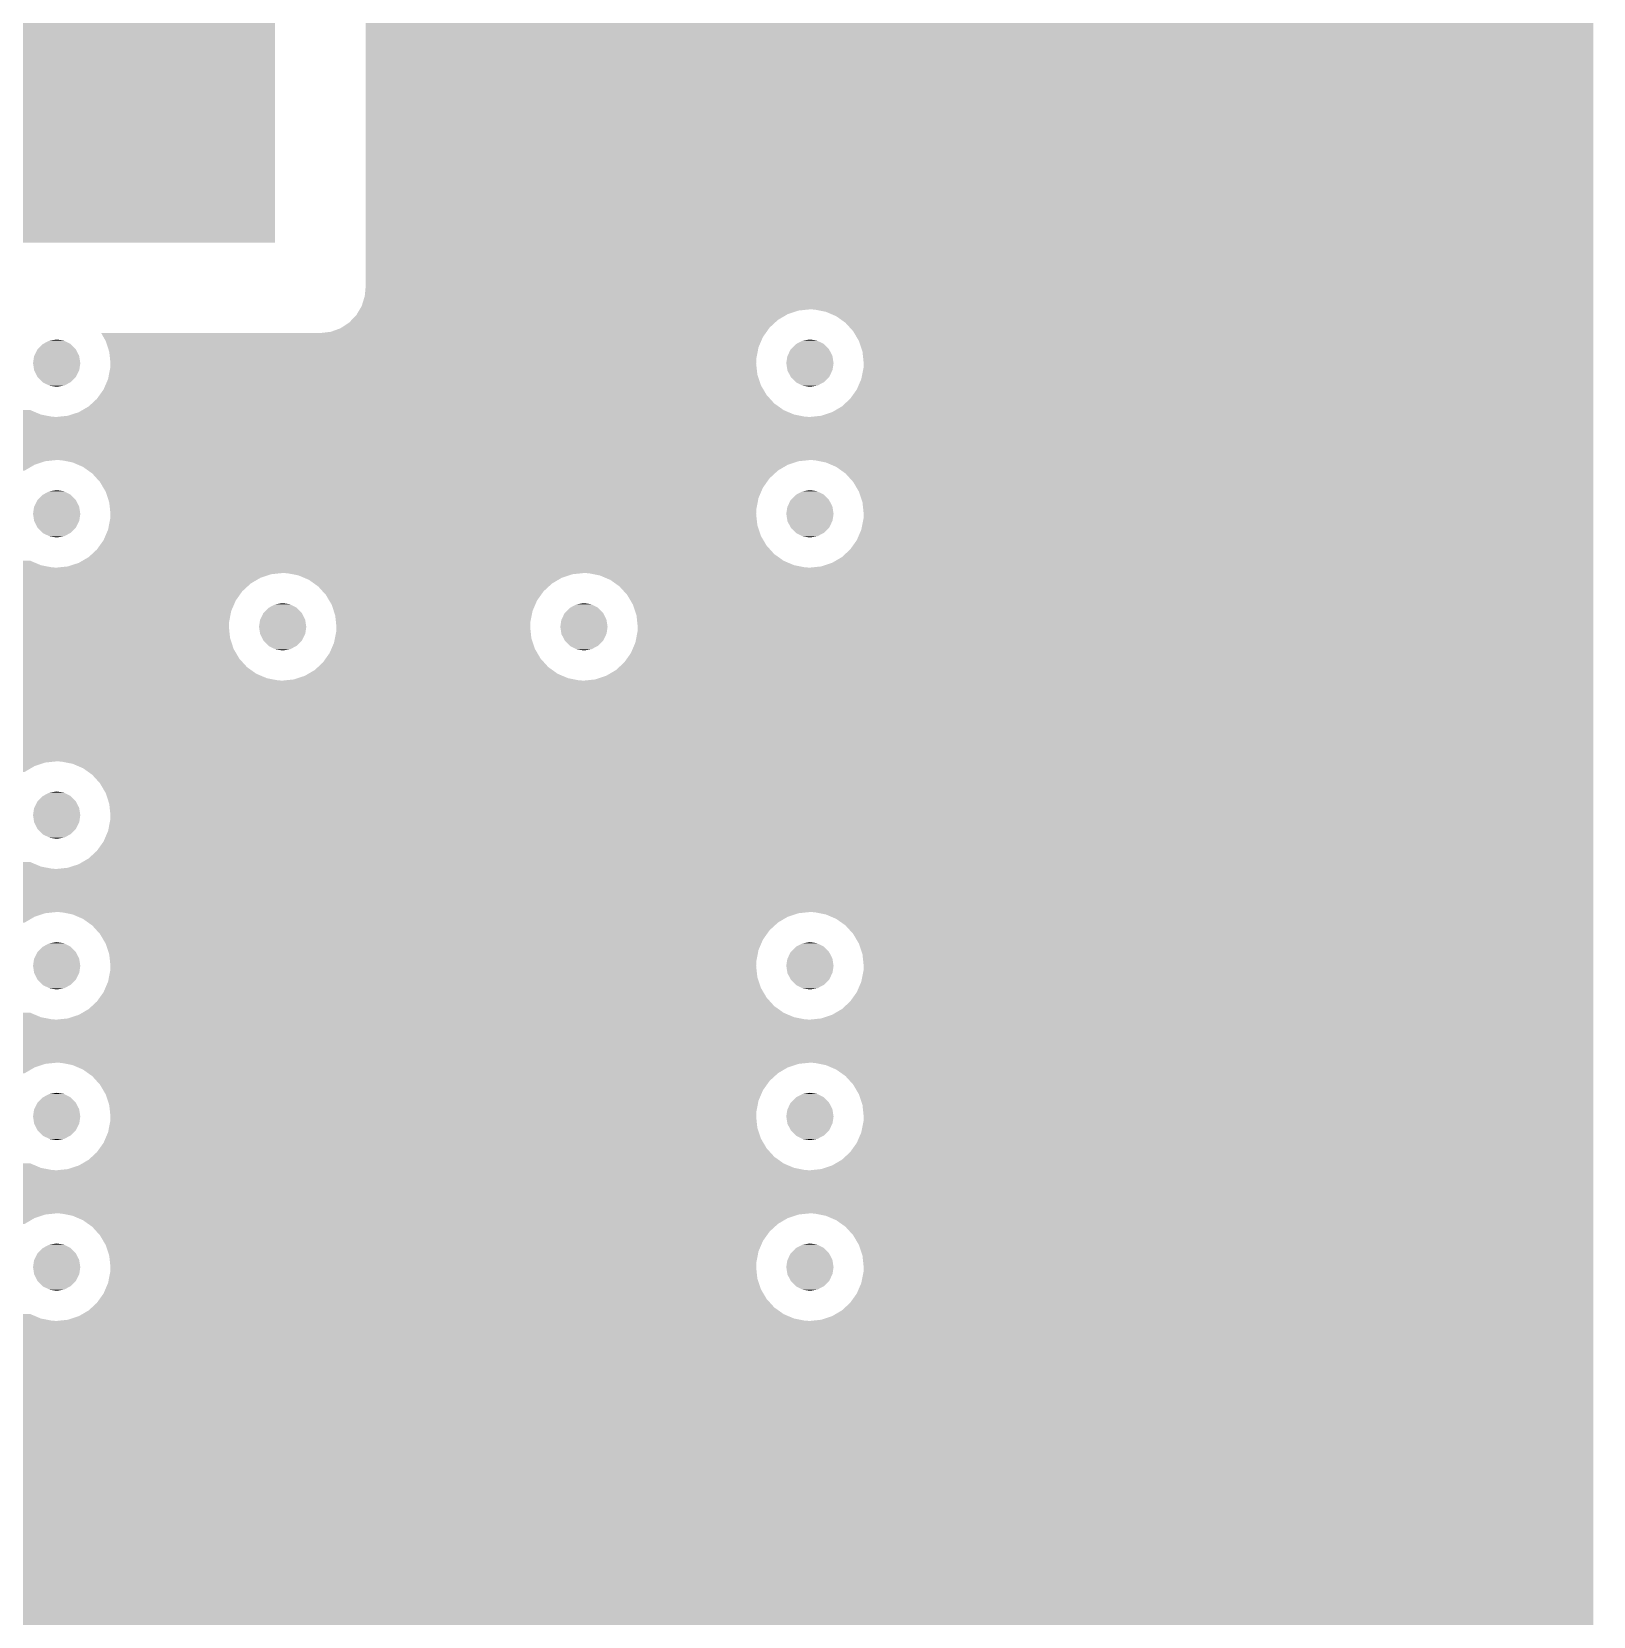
# Model space of a CAD drawing. Extents: x 295 to 953, y 10 to 290.
# Drawn here: x 675.31 to 701.64, y 174.6 to 201.32 of the extents above; entities that cross this region are included whole.
import ezdxf

# ---------------------------------------------------------------- set-up
doc = ezdxf.new("R2010")
doc.units = 0
doc.header["$LTSCALE"] = 5
doc.header["$MEASUREMENT"] = 0
doc.layers.add('FROMC1', color=7, linetype='CONTINUOUS')

msp = doc.modelspace()

# ---------------------------------------------------------------- linework, layer by layer
at = {"layer": 'FROMC1'}
for points in [[(680.935, 197.635), (680.935, 203.078), (701.636, 197.635), (701.636, 203.078)], [(646.01, 200.955), (646.01, 201.681), (679.411, 200.955), (679.411, 201.681)], [(650.153, 200.951), (650.074, 200.955), (679.411, 200.951), (679.411, 200.955)], [(650.342, 200.914), (650.153, 200.951), (679.411, 200.914), (679.411, 200.951)], [(650.518, 200.839), (650.342, 200.914), (679.411, 200.839), (679.411, 200.914)], [(650.674, 200.728), (650.518, 200.839), (679.411, 200.728), (679.411, 200.839)], [(650.803, 200.586), (650.674, 200.728), (679.411, 200.586), (679.411, 200.728)], [(650.9, 200.421), (650.803, 200.586), (679.411, 200.421), (679.411, 200.586)], [(650.96, 200.239), (650.9, 200.421), (679.411, 200.239), (679.411, 200.421)], [(650.98, 200.048), (650.96, 200.239), (679.411, 200.048), (679.411, 200.239)], [(650.94, 199.78), (650.977, 199.968), (679.411, 199.78), (679.411, 199.968)], [(650.977, 199.968), (650.98, 200.048), (679.411, 199.968), (679.411, 200.048)], [(650.753, 199.448), (650.864, 199.604), (679.411, 199.448), (679.411, 199.604)], [(650.864, 199.604), (650.94, 199.78), (679.411, 199.604), (679.411, 199.78)], [(650.446, 199.221), (650.612, 199.318), (679.411, 199.221), (679.411, 199.318)], [(650.612, 199.318), (650.753, 199.448), (679.411, 199.318), (679.411, 199.448)], [(646.01, 198.415), (646.01, 199.141), (679.411, 198.415), (679.411, 199.141)], [(650.074, 199.141), (650.264, 199.161), (679.411, 199.141), (679.411, 199.161)], [(650.264, 199.161), (650.446, 199.221), (679.411, 199.161), (679.411, 199.221)], [(650.278, 198.391), (650.074, 198.415), (679.411, 198.391), (679.411, 198.415)], [(650.459, 198.329), (650.278, 198.391), (679.411, 198.329), (679.411, 198.391)], [(650.623, 198.229), (650.459, 198.329), (679.411, 198.229), (679.411, 198.329)], [(650.762, 198.098), (650.623, 198.229), (679.411, 198.098), (679.411, 198.229)], [(650.871, 197.94), (650.762, 198.098), (679.411, 197.94), (679.411, 198.098)], [(650.944, 197.762), (650.871, 197.94), (679.411, 197.762), (679.411, 197.94)], [(650.944, 197.762), (650.944, 197.762), (679.41, 197.762), (679.411, 197.762)], [(680.935, 197), (680.935, 197.635), (701.636, 197), (701.636, 197.635)], [(680.922, 196.86), (680.935, 197), (701.636, 196.86), (701.636, 197)], [(680.825, 196.617), (680.837, 196.637), (688.237, 196.617), (688.428, 196.637)], [(680.837, 196.637), (680.87, 196.692), (701.636, 196.637), (701.636, 196.692)], [(680.87, 196.692), (680.922, 196.86), (701.636, 196.692), (701.636, 196.86)], [(688.507, 196.633), (688.428, 196.637), (701.636, 196.633), (701.636, 196.637)], [(688.696, 196.596), (688.507, 196.633), (701.636, 196.596), (701.636, 196.633)], [(680.531, 196.33), (680.659, 196.414), (687.748, 196.33), (687.839, 196.414)], [(680.659, 196.414), (680.703, 196.46), (687.839, 196.414), (687.889, 196.46)], [(680.703, 196.46), (680.781, 196.541), (687.889, 196.46), (688.028, 196.541)], [(680.781, 196.541), (680.79, 196.557), (688.028, 196.541), (688.055, 196.557)], [(680.79, 196.557), (680.825, 196.617), (688.055, 196.557), (688.237, 196.617)], [(688.872, 196.521), (688.696, 196.596), (701.636, 196.521), (701.636, 196.596)], [(689.028, 196.41), (688.872, 196.521), (701.636, 196.41), (701.636, 196.521)], [(689.157, 196.268), (689.028, 196.41), (701.636, 196.268), (701.636, 196.41)], [(675.502, 196.056), (675.602, 196.109), (675.957, 196.056), (675.849, 196.109)], [(675.602, 196.109), (675.622, 196.112), (675.849, 196.109), (675.843, 196.112)], [(675.622, 196.112), (675.728, 196.129), (675.843, 196.112), (675.728, 196.129)], [(676.479, 196.237), (676.479, 196.238), (687.682, 196.237), (687.682, 196.238)], [(676.514, 196.174), (676.479, 196.237), (687.637, 196.174), (687.682, 196.237)], [(676.554, 196.103), (676.514, 196.174), (687.606, 196.103), (687.637, 196.174)], [(676.589, 195.998), (676.554, 196.103), (687.561, 195.998), (687.606, 196.103)], [(680.173, 196.238), (680.347, 196.258), (687.682, 196.238), (687.697, 196.258)], [(680.347, 196.258), (680.512, 196.318), (687.697, 196.258), (687.739, 196.318)], [(680.512, 196.318), (680.531, 196.33), (687.739, 196.318), (687.748, 196.33)], [(688.202, 196.056), (688.302, 196.109), (688.657, 196.056), (688.549, 196.109)], [(688.302, 196.109), (688.322, 196.112), (688.549, 196.109), (688.543, 196.112)], [(688.322, 196.112), (688.428, 196.129), (688.543, 196.112), (688.428, 196.129)], [(689.254, 196.103), (689.157, 196.268), (701.636, 196.103), (701.636, 196.268)], [(689.314, 195.921), (689.254, 196.103), (701.636, 195.921), (701.636, 196.103)], [(675.329, 195.73), (675.346, 195.845), (676.126, 195.73), (676.108, 195.845)], [(675.346, 195.845), (675.351, 195.855), (676.108, 195.845), (676.106, 195.855)], [(675.351, 195.855), (675.401, 195.959), (676.106, 195.855), (676.052, 195.959)], [(675.401, 195.959), (675.41, 195.968), (676.052, 195.959), (676.048, 195.968)], [(675.41, 195.968), (675.49, 196.05), (676.048, 195.968), (675.963, 196.05)], [(675.49, 196.05), (675.502, 196.056), (675.963, 196.05), (675.957, 196.056)], [(676.614, 195.921), (676.589, 195.998), (687.546, 195.921), (687.561, 195.998)], [(676.626, 195.81), (676.614, 195.921), (687.524, 195.81), (687.546, 195.921)], [(688.029, 195.73), (688.046, 195.845), (688.826, 195.73), (688.808, 195.845)], [(688.046, 195.845), (688.051, 195.855), (688.808, 195.845), (688.806, 195.855)], [(688.051, 195.855), (688.101, 195.959), (688.806, 195.855), (688.752, 195.959)], [(688.101, 195.959), (688.11, 195.968), (688.752, 195.959), (688.748, 195.968)], [(688.11, 195.968), (688.19, 196.05), (688.748, 195.968), (688.663, 196.05)], [(688.19, 196.05), (688.202, 196.056), (688.663, 196.05), (688.657, 196.056)], [(689.334, 195.73), (689.314, 195.921), (701.636, 195.73), (701.636, 195.921)], [(675.347, 195.615), (675.329, 195.73), (676.109, 195.615), (676.126, 195.73)], [(675.349, 195.605), (675.347, 195.615), (676.104, 195.605), (676.109, 195.615)], [(675.403, 195.501), (675.349, 195.605), (676.054, 195.501), (676.104, 195.605)], [(676.609, 195.539), (676.631, 195.65), (687.541, 195.539), (687.529, 195.65)], [(676.634, 195.73), (676.626, 195.81), (687.521, 195.73), (687.524, 195.81)], [(676.631, 195.65), (676.634, 195.73), (687.529, 195.65), (687.521, 195.73)], [(688.047, 195.615), (688.029, 195.73), (688.809, 195.615), (688.826, 195.73)], [(688.049, 195.605), (688.047, 195.615), (688.804, 195.605), (688.809, 195.615)], [(688.103, 195.501), (688.049, 195.605), (688.754, 195.501), (688.804, 195.605)], [(689.294, 195.462), (689.331, 195.65), (701.636, 195.462), (701.636, 195.65)], [(689.331, 195.65), (689.334, 195.73), (701.636, 195.65), (701.636, 195.73)], [(675.407, 195.492), (675.403, 195.501), (676.045, 195.492), (676.054, 195.501)], [(675.492, 195.41), (675.407, 195.492), (675.965, 195.41), (676.045, 195.492)], [(675.498, 195.404), (675.492, 195.41), (675.953, 195.404), (675.965, 195.41)], [(675.606, 195.351), (675.498, 195.404), (675.853, 195.351), (675.953, 195.404)], [(675.613, 195.348), (675.606, 195.351), (675.833, 195.348), (675.853, 195.351)], [(675.728, 195.331), (675.613, 195.348), (675.728, 195.331), (675.833, 195.348)], [(676.451, 195.192), (676.518, 195.286), (687.698, 195.192), (687.643, 195.286)], [(676.518, 195.286), (676.549, 195.357), (687.643, 195.286), (687.601, 195.357)], [(676.549, 195.357), (676.594, 195.462), (687.601, 195.357), (687.566, 195.462)], [(676.594, 195.462), (676.609, 195.539), (687.566, 195.462), (687.541, 195.539)], [(688.107, 195.492), (688.103, 195.501), (688.745, 195.492), (688.754, 195.501)], [(688.192, 195.41), (688.107, 195.492), (688.665, 195.41), (688.745, 195.492)], [(688.198, 195.404), (688.192, 195.41), (688.653, 195.404), (688.665, 195.41)], [(688.306, 195.351), (688.198, 195.404), (688.553, 195.351), (688.653, 195.404)], [(688.313, 195.348), (688.306, 195.351), (688.533, 195.348), (688.553, 195.351)], [(688.428, 195.331), (688.313, 195.348), (688.428, 195.331), (688.533, 195.348)], [(689.107, 195.13), (689.218, 195.286), (701.636, 195.13), (701.636, 195.286)], [(689.218, 195.286), (689.294, 195.462), (701.636, 195.286), (701.636, 195.462)], [(676.266, 195), (676.321, 195.05), (687.898, 195), (687.827, 195.05)], [(676.321, 195.05), (676.407, 195.13), (687.827, 195.05), (687.755, 195.13)], [(676.407, 195.13), (676.451, 195.192), (687.755, 195.13), (687.698, 195.192)], [(688.966, 195), (689.107, 195.13), (701.636, 195), (701.636, 195.13)], [(661.885, 194.604), (661.971, 194.775), (701.636, 194.604), (701.636, 194.775)], [(661.971, 194.775), (661.984, 194.823), (701.636, 194.775), (701.636, 194.823)], [(661.984, 194.827), (661.994, 194.864), (675.648, 194.827), (675.46, 194.864)], [(661.984, 194.823), (661.984, 194.827), (675.728, 194.823), (675.648, 194.827)], [(661.994, 194.864), (662.014, 194.939), (675.46, 194.864), (675.283, 194.939)], [(675.728, 194.823), (675.761, 194.827), (688.428, 194.823), (688.348, 194.827)], [(675.761, 194.827), (675.918, 194.843), (688.348, 194.827), (688.263, 194.843)], [(675.918, 194.843), (675.98, 194.864), (688.263, 194.843), (688.16, 194.864)], [(675.98, 194.864), (676.1, 194.903), (688.16, 194.864), (688.067, 194.903)], [(676.1, 194.903), (676.162, 194.939), (688.067, 194.903), (687.983, 194.939)], [(676.162, 194.939), (676.266, 195), (687.983, 194.939), (687.898, 195)], [(688.428, 194.823), (688.618, 194.843), (701.636, 194.823), (701.636, 194.843)], [(688.618, 194.843), (688.8, 194.903), (701.636, 194.843), (701.636, 194.903)], [(688.8, 194.903), (688.966, 195), (701.636, 194.903), (701.636, 195)], [(661.885, 194.603), (661.885, 194.604), (701.636, 194.603), (701.636, 194.604)], [(661.885, 194.097), (661.885, 194.603), (701.636, 194.097), (701.636, 194.603)], [(661.885, 194.077), (661.885, 194.097), (675.537, 194.077), (675.728, 194.097)], [(661.885, 194.017), (661.885, 194.077), (675.355, 194.017), (675.537, 194.077)], [(661.885, 193.92), (661.885, 194.017), (675.189, 193.92), (675.355, 194.017)], [(675.807, 194.093), (675.728, 194.097), (688.394, 194.093), (688.428, 194.097)], [(675.893, 194.077), (675.807, 194.093), (688.237, 194.077), (688.394, 194.093)], [(675.996, 194.056), (675.893, 194.077), (688.175, 194.056), (688.237, 194.077)], [(676.088, 194.017), (675.996, 194.056), (688.055, 194.017), (688.175, 194.056)], [(676.172, 193.981), (676.088, 194.017), (687.993, 193.981), (688.055, 194.017)], [(676.257, 193.92), (676.172, 193.981), (687.889, 193.92), (687.993, 193.981)], [(688.507, 194.093), (688.428, 194.097), (701.636, 194.093), (701.636, 194.097)], [(688.696, 194.056), (688.507, 194.093), (701.636, 194.056), (701.636, 194.093)], [(688.872, 193.981), (688.696, 194.056), (701.636, 193.981), (701.636, 194.056)], [(689.028, 193.87), (688.872, 193.981), (701.636, 193.87), (701.636, 193.981)], [(676.328, 193.87), (676.257, 193.92), (687.835, 193.87), (687.889, 193.92)], [(676.4, 193.79), (676.328, 193.87), (687.748, 193.79), (687.835, 193.87)], [(676.457, 193.728), (676.4, 193.79), (687.704, 193.728), (687.748, 193.79)], [(676.512, 193.634), (676.457, 193.728), (687.637, 193.634), (687.704, 193.728)], [(689.157, 193.728), (689.028, 193.87), (701.636, 193.728), (701.636, 193.87)], [(689.254, 193.563), (689.157, 193.728), (701.636, 193.563), (701.636, 193.728)], [(675.351, 193.315), (675.401, 193.419), (676.106, 193.315), (676.052, 193.419)], [(675.401, 193.419), (675.41, 193.428), (676.052, 193.419), (676.048, 193.428)], [(675.41, 193.428), (675.49, 193.51), (676.048, 193.428), (675.963, 193.51)], [(675.49, 193.51), (675.502, 193.516), (675.963, 193.51), (675.957, 193.516)], [(675.502, 193.516), (675.602, 193.569), (675.957, 193.516), (675.849, 193.569)], [(675.602, 193.569), (675.622, 193.572), (675.849, 193.569), (675.843, 193.572)], [(675.622, 193.572), (675.728, 193.589), (675.843, 193.572), (675.728, 193.589)], [(676.554, 193.563), (676.512, 193.634), (687.606, 193.563), (687.637, 193.634)], [(676.589, 193.458), (676.554, 193.563), (687.561, 193.458), (687.606, 193.563)], [(676.614, 193.381), (676.589, 193.458), (687.546, 193.381), (687.561, 193.458)], [(688.051, 193.315), (688.101, 193.419), (688.806, 193.315), (688.752, 193.419)], [(688.101, 193.419), (688.11, 193.428), (688.752, 193.419), (688.748, 193.428)], [(688.11, 193.428), (688.19, 193.51), (688.748, 193.428), (688.663, 193.51)], [(688.19, 193.51), (688.202, 193.516), (688.663, 193.51), (688.657, 193.516)], [(688.202, 193.516), (688.302, 193.569), (688.657, 193.516), (688.549, 193.569)], [(688.302, 193.569), (688.322, 193.572), (688.549, 193.569), (688.543, 193.572)], [(688.322, 193.572), (688.428, 193.589), (688.543, 193.572), (688.428, 193.589)], [(689.314, 193.381), (689.254, 193.563), (701.636, 193.381), (701.636, 193.563)], [(675.329, 193.19), (675.346, 193.305), (676.126, 193.19), (676.108, 193.305)], [(675.347, 193.075), (675.329, 193.19), (676.109, 193.075), (676.126, 193.19)], [(675.346, 193.305), (675.351, 193.315), (676.108, 193.305), (676.106, 193.315)], [(676.626, 193.27), (676.614, 193.381), (687.524, 193.27), (687.546, 193.381)], [(676.634, 193.19), (676.626, 193.27), (687.521, 193.19), (687.524, 193.27)], [(676.631, 193.11), (676.634, 193.19), (687.529, 193.11), (687.521, 193.19)], [(688.029, 193.19), (688.046, 193.305), (688.826, 193.19), (688.808, 193.305)], [(688.047, 193.075), (688.029, 193.19), (688.809, 193.075), (688.826, 193.19)], [(688.046, 193.305), (688.051, 193.315), (688.808, 193.305), (688.806, 193.315)], [(689.334, 193.19), (689.314, 193.381), (701.636, 193.19), (701.636, 193.381)], [(689.331, 193.11), (689.334, 193.19), (701.636, 193.11), (701.636, 193.19)], [(675.349, 193.065), (675.347, 193.075), (676.104, 193.065), (676.109, 193.075)], [(675.403, 192.961), (675.349, 193.065), (676.054, 192.961), (676.104, 193.065)], [(675.407, 192.952), (675.403, 192.961), (676.045, 192.952), (676.054, 192.961)], [(675.492, 192.87), (675.407, 192.952), (675.965, 192.87), (676.045, 192.952)], [(676.549, 192.817), (676.594, 192.922), (687.601, 192.817), (687.566, 192.922)], [(676.594, 192.922), (676.609, 192.999), (687.566, 192.922), (687.541, 192.999)], [(676.609, 192.999), (676.631, 193.11), (687.541, 192.999), (687.529, 193.11)], [(688.049, 193.065), (688.047, 193.075), (688.804, 193.065), (688.809, 193.075)], [(688.103, 192.961), (688.049, 193.065), (688.754, 192.961), (688.804, 193.065)], [(688.107, 192.952), (688.103, 192.961), (688.745, 192.952), (688.754, 192.961)], [(688.192, 192.87), (688.107, 192.952), (688.665, 192.87), (688.745, 192.952)], [(689.218, 192.746), (689.294, 192.922), (701.636, 192.746), (701.636, 192.922)], [(689.294, 192.922), (689.331, 193.11), (701.636, 192.922), (701.636, 193.11)], [(675.498, 192.864), (675.492, 192.87), (675.953, 192.864), (675.965, 192.87)], [(675.606, 192.811), (675.498, 192.864), (675.853, 192.811), (675.953, 192.864)], [(675.613, 192.808), (675.606, 192.811), (675.833, 192.808), (675.853, 192.811)], [(675.728, 192.791), (675.613, 192.808), (675.728, 192.791), (675.833, 192.808)], [(676.407, 192.59), (676.451, 192.652), (687.755, 192.59), (687.698, 192.652)], [(676.451, 192.652), (676.518, 192.746), (687.698, 192.652), (687.643, 192.746)], [(676.518, 192.746), (676.549, 192.817), (687.643, 192.746), (687.601, 192.817)], [(688.198, 192.864), (688.192, 192.87), (688.653, 192.864), (688.665, 192.87)], [(688.306, 192.811), (688.198, 192.864), (688.553, 192.811), (688.653, 192.864)], [(688.313, 192.808), (688.306, 192.811), (688.533, 192.808), (688.553, 192.811)], [(688.428, 192.791), (688.313, 192.808), (688.428, 192.791), (688.533, 192.808)], [(689.107, 192.59), (689.218, 192.746), (701.636, 192.59), (701.636, 192.746)], [(661.885, 192.324), (661.885, 192.399), (675.46, 192.324), (675.283, 192.399)], [(675.98, 192.324), (676.1, 192.363), (688.16, 192.324), (688.067, 192.363)], [(676.1, 192.363), (676.162, 192.399), (688.067, 192.363), (687.983, 192.399)], [(676.162, 192.399), (676.266, 192.46), (687.983, 192.399), (687.898, 192.46)], [(676.266, 192.46), (676.321, 192.51), (687.898, 192.46), (687.827, 192.51)], [(676.321, 192.51), (676.407, 192.59), (687.827, 192.51), (687.755, 192.59)], [(688.618, 192.303), (688.8, 192.363), (701.636, 192.303), (701.636, 192.363)], [(688.8, 192.363), (688.966, 192.46), (701.636, 192.363), (701.636, 192.46)], [(688.966, 192.46), (689.107, 192.59), (701.636, 192.46), (701.636, 192.59)], [(661.885, 192.287), (661.885, 192.324), (675.648, 192.287), (675.46, 192.324)], [(661.885, 192.283), (661.885, 192.287), (675.728, 192.283), (675.648, 192.287)], [(661.885, 192.192), (661.885, 192.283), (701.636, 192.192), (701.636, 192.283)], [(661.885, 192.172), (661.885, 192.192), (679.347, 192.172), (679.538, 192.192)], [(661.885, 192.112), (661.885, 192.172), (679.165, 192.112), (679.347, 192.172)], [(661.885, 192.015), (661.885, 192.112), (678.999, 192.015), (679.165, 192.112)], [(675.728, 192.283), (675.761, 192.287), (688.428, 192.283), (688.348, 192.287)], [(675.761, 192.287), (675.918, 192.303), (688.348, 192.287), (688.263, 192.303)], [(675.918, 192.303), (675.98, 192.324), (688.263, 192.303), (688.16, 192.324)], [(679.617, 192.188), (679.538, 192.192), (684.584, 192.188), (684.618, 192.192)], [(679.703, 192.172), (679.617, 192.188), (684.427, 192.172), (684.584, 192.188)], [(679.806, 192.151), (679.703, 192.172), (684.365, 192.151), (684.427, 192.172)], [(679.898, 192.112), (679.806, 192.151), (684.245, 192.112), (684.365, 192.151)], [(679.982, 192.076), (679.898, 192.112), (684.183, 192.076), (684.245, 192.112)], [(684.697, 192.188), (684.618, 192.192), (701.636, 192.188), (701.636, 192.192)], [(684.886, 192.151), (684.697, 192.188), (701.636, 192.151), (701.636, 192.188)], [(685.062, 192.076), (684.886, 192.151), (701.636, 192.076), (701.636, 192.151)], [(688.428, 192.283), (688.618, 192.303), (701.636, 192.283), (701.636, 192.303)], [(661.885, 191.885), (661.885, 192.015), (678.858, 191.885), (678.999, 192.015)], [(661.885, 191.729), (661.885, 191.885), (678.747, 191.729), (678.858, 191.885)], [(680.067, 192.015), (679.982, 192.076), (684.079, 192.015), (684.183, 192.076)], [(680.138, 191.965), (680.067, 192.015), (684.025, 191.965), (684.079, 192.015)], [(680.21, 191.885), (680.138, 191.965), (683.938, 191.885), (684.025, 191.965)], [(680.267, 191.823), (680.21, 191.885), (683.894, 191.823), (683.938, 191.885)], [(680.322, 191.729), (680.267, 191.823), (683.827, 191.729), (683.894, 191.823)], [(685.218, 191.965), (685.062, 192.076), (701.636, 191.965), (701.636, 192.076)], [(685.347, 191.823), (685.218, 191.965), (701.636, 191.823), (701.636, 191.965)], [(685.444, 191.658), (685.347, 191.823), (701.636, 191.658), (701.636, 191.823)], [(661.885, 191.553), (661.885, 191.729), (678.671, 191.553), (678.747, 191.729)], [(661.885, 191.365), (661.885, 191.553), (678.634, 191.365), (678.671, 191.553)], [(679.22, 191.523), (679.3, 191.605), (679.858, 191.523), (679.773, 191.605)], [(679.3, 191.605), (679.312, 191.611), (679.773, 191.605), (679.767, 191.611)], [(679.312, 191.611), (679.412, 191.664), (679.767, 191.611), (679.659, 191.664)], [(679.412, 191.664), (679.432, 191.667), (679.659, 191.664), (679.653, 191.667)], [(679.432, 191.667), (679.538, 191.684), (679.653, 191.667), (679.538, 191.684)], [(680.364, 191.658), (680.322, 191.729), (683.796, 191.658), (683.827, 191.729)], [(680.399, 191.553), (680.364, 191.658), (683.751, 191.553), (683.796, 191.658)], [(680.424, 191.476), (680.399, 191.553), (683.736, 191.476), (683.751, 191.553)], [(684.3, 191.523), (684.38, 191.605), (684.938, 191.523), (684.853, 191.605)], [(684.38, 191.605), (684.392, 191.611), (684.853, 191.605), (684.847, 191.611)], [(684.392, 191.611), (684.492, 191.664), (684.847, 191.611), (684.739, 191.664)], [(684.492, 191.664), (684.512, 191.667), (684.739, 191.664), (684.733, 191.667)], [(684.512, 191.667), (684.618, 191.684), (684.733, 191.667), (684.618, 191.684)], [(685.504, 191.476), (685.444, 191.658), (701.636, 191.476), (701.636, 191.658)], [(661.885, 191.285), (661.885, 191.365), (678.631, 191.285), (678.634, 191.365)], [(661.885, 191.094), (661.885, 191.285), (678.651, 191.094), (678.631, 191.285)], [(679.139, 191.285), (679.156, 191.4), (679.936, 191.285), (679.918, 191.4)], [(679.157, 191.17), (679.139, 191.285), (679.919, 191.17), (679.936, 191.285)], [(679.156, 191.4), (679.161, 191.41), (679.918, 191.4), (679.916, 191.41)], [(679.161, 191.41), (679.211, 191.514), (679.916, 191.41), (679.862, 191.514)], [(679.211, 191.514), (679.22, 191.523), (679.862, 191.514), (679.858, 191.523)], [(680.436, 191.365), (680.424, 191.476), (683.714, 191.365), (683.736, 191.476)], [(680.444, 191.285), (680.436, 191.365), (683.711, 191.285), (683.714, 191.365)], [(680.441, 191.205), (680.444, 191.285), (683.719, 191.205), (683.711, 191.285)], [(684.219, 191.285), (684.236, 191.4), (685.016, 191.285), (684.998, 191.4)], [(684.237, 191.17), (684.219, 191.285), (684.999, 191.17), (685.016, 191.285)], [(684.236, 191.4), (684.241, 191.41), (684.998, 191.4), (684.996, 191.41)], [(684.241, 191.41), (684.291, 191.514), (684.996, 191.41), (684.942, 191.514)], [(684.291, 191.514), (684.3, 191.523), (684.942, 191.514), (684.938, 191.523)], [(685.524, 191.285), (685.504, 191.476), (701.636, 191.285), (701.636, 191.476)], [(685.521, 191.205), (685.524, 191.285), (701.636, 191.205), (701.636, 191.285)], [(661.885, 190.912), (661.885, 191.094), (678.711, 190.912), (678.651, 191.094)], [(679.159, 191.16), (679.157, 191.17), (679.914, 191.16), (679.919, 191.17)], [(679.213, 191.056), (679.159, 191.16), (679.864, 191.056), (679.914, 191.16)], [(679.217, 191.047), (679.213, 191.056), (679.855, 191.047), (679.864, 191.056)], [(679.302, 190.965), (679.217, 191.047), (679.775, 190.965), (679.855, 191.047)], [(680.359, 190.912), (680.404, 191.017), (683.791, 190.912), (683.756, 191.017)], [(680.404, 191.017), (680.419, 191.094), (683.756, 191.017), (683.731, 191.094)], [(680.419, 191.094), (680.441, 191.205), (683.731, 191.094), (683.719, 191.205)], [(684.239, 191.16), (684.237, 191.17), (684.994, 191.16), (684.999, 191.17)], [(684.293, 191.056), (684.239, 191.16), (684.944, 191.056), (684.994, 191.16)], [(684.297, 191.047), (684.293, 191.056), (684.935, 191.047), (684.944, 191.056)], [(684.382, 190.965), (684.297, 191.047), (684.855, 190.965), (684.935, 191.047)], [(685.408, 190.841), (685.484, 191.017), (701.636, 190.841), (701.636, 191.017)], [(685.484, 191.017), (685.521, 191.205), (701.636, 191.017), (701.636, 191.205)], [(661.885, 190.747), (661.885, 190.912), (678.808, 190.747), (678.711, 190.912)], [(661.885, 190.605), (661.885, 190.747), (678.937, 190.605), (678.808, 190.747)], [(679.308, 190.959), (679.302, 190.965), (679.763, 190.959), (679.775, 190.965)], [(679.416, 190.906), (679.308, 190.959), (679.663, 190.906), (679.763, 190.959)], [(679.423, 190.903), (679.416, 190.906), (679.643, 190.903), (679.663, 190.906)], [(679.538, 190.886), (679.423, 190.903), (679.538, 190.886), (679.643, 190.903)], [(680.217, 190.685), (680.261, 190.747), (683.945, 190.685), (683.888, 190.747)], [(680.261, 190.747), (680.328, 190.841), (683.888, 190.747), (683.833, 190.841)], [(680.328, 190.841), (680.359, 190.912), (683.833, 190.841), (683.791, 190.912)], [(684.388, 190.959), (684.382, 190.965), (684.843, 190.959), (684.855, 190.965)], [(684.496, 190.906), (684.388, 190.959), (684.743, 190.906), (684.843, 190.959)], [(684.503, 190.903), (684.496, 190.906), (684.723, 190.903), (684.743, 190.906)], [(684.618, 190.886), (684.503, 190.903), (684.618, 190.886), (684.723, 190.903)], [(685.297, 190.685), (685.408, 190.841), (701.636, 190.685), (701.636, 190.841)], [(661.885, 190.494), (661.885, 190.605), (679.093, 190.494), (678.937, 190.605)], [(661.885, 190.419), (661.885, 190.494), (679.27, 190.419), (679.093, 190.494)], [(679.91, 190.458), (679.972, 190.494), (684.257, 190.458), (684.173, 190.494)], [(679.972, 190.494), (680.076, 190.555), (684.173, 190.494), (684.088, 190.555)], [(680.076, 190.555), (680.131, 190.605), (684.088, 190.555), (684.017, 190.605)], [(680.131, 190.605), (680.217, 190.685), (684.017, 190.605), (683.945, 190.685)], [(684.99, 190.458), (685.156, 190.555), (701.636, 190.458), (701.636, 190.555)], [(685.156, 190.555), (685.297, 190.685), (701.636, 190.555), (701.636, 190.685)], [(661.885, 190.382), (661.885, 190.419), (679.458, 190.382), (679.27, 190.419)], [(661.885, 190.378), (661.885, 190.382), (679.538, 190.378), (679.458, 190.382)], [(661.885, 189.017), (661.885, 190.378), (701.636, 189.017), (701.636, 190.378)], [(679.538, 190.378), (679.571, 190.382), (684.618, 190.378), (684.538, 190.382)], [(679.571, 190.382), (679.728, 190.398), (684.538, 190.382), (684.453, 190.398)], [(679.728, 190.398), (679.79, 190.419), (684.453, 190.398), (684.35, 190.419)], [(679.79, 190.419), (679.91, 190.458), (684.35, 190.419), (684.257, 190.458)], [(684.618, 190.378), (684.808, 190.398), (701.636, 190.378), (701.636, 190.398)], [(684.808, 190.398), (684.99, 190.458), (701.636, 190.398), (701.636, 190.458)], [(661.885, 188.997), (661.885, 189.017), (675.537, 188.997), (675.728, 189.017)], [(661.885, 188.937), (661.885, 188.997), (675.355, 188.937), (675.537, 188.997)], [(661.885, 188.84), (661.885, 188.937), (675.189, 188.84), (675.355, 188.937)], [(675.807, 189.013), (675.728, 189.017), (701.636, 189.013), (701.636, 189.017)], [(675.996, 188.976), (675.807, 189.013), (701.636, 188.976), (701.636, 189.013)], [(676.172, 188.901), (675.996, 188.976), (701.636, 188.901), (701.636, 188.976)], [(676.328, 188.79), (676.172, 188.901), (701.636, 188.79), (701.636, 188.901)], [(676.457, 188.648), (676.328, 188.79), (701.636, 188.648), (701.636, 188.79)], [(676.554, 188.483), (676.457, 188.648), (701.636, 188.483), (701.636, 188.648)], [(675.351, 188.235), (675.401, 188.339), (676.106, 188.235), (676.052, 188.339)], [(675.401, 188.339), (675.41, 188.348), (676.052, 188.339), (676.048, 188.348)], [(675.41, 188.348), (675.49, 188.43), (676.048, 188.348), (675.963, 188.43)], [(675.49, 188.43), (675.502, 188.436), (675.963, 188.43), (675.957, 188.436)], [(675.502, 188.436), (675.602, 188.489), (675.957, 188.436), (675.849, 188.489)], [(675.602, 188.489), (675.622, 188.492), (675.849, 188.489), (675.843, 188.492)], [(675.622, 188.492), (675.728, 188.509), (675.843, 188.492), (675.728, 188.509)], [(676.614, 188.301), (676.554, 188.483), (701.636, 188.301), (701.636, 188.483)], [(675.329, 188.11), (675.346, 188.225), (676.126, 188.11), (676.108, 188.225)], [(675.347, 187.995), (675.329, 188.11), (676.109, 187.995), (676.126, 188.11)], [(675.346, 188.225), (675.351, 188.235), (676.108, 188.225), (676.106, 188.235)], [(676.634, 188.11), (676.614, 188.301), (701.636, 188.11), (701.636, 188.301)], [(676.631, 188.03), (676.634, 188.11), (701.636, 188.03), (701.636, 188.11)], [(675.349, 187.985), (675.347, 187.995), (676.104, 187.985), (676.109, 187.995)], [(675.403, 187.881), (675.349, 187.985), (676.054, 187.881), (676.104, 187.985)], [(675.407, 187.872), (675.403, 187.881), (676.045, 187.872), (676.054, 187.881)], [(675.492, 187.79), (675.407, 187.872), (675.965, 187.79), (676.045, 187.872)], [(676.518, 187.666), (676.594, 187.842), (701.636, 187.666), (701.636, 187.842)], [(676.594, 187.842), (676.631, 188.03), (701.636, 187.842), (701.636, 188.03)], [(675.498, 187.784), (675.492, 187.79), (675.953, 187.784), (675.965, 187.79)], [(675.606, 187.731), (675.498, 187.784), (675.853, 187.731), (675.953, 187.784)], [(675.613, 187.728), (675.606, 187.731), (675.833, 187.728), (675.853, 187.731)], [(675.728, 187.711), (675.613, 187.728), (675.728, 187.711), (675.833, 187.728)], [(676.407, 187.51), (676.518, 187.666), (701.636, 187.51), (701.636, 187.666)], [(661.885, 187.244), (661.885, 187.319), (675.46, 187.244), (675.283, 187.319)], [(675.918, 187.223), (676.1, 187.283), (701.636, 187.223), (701.636, 187.283)], [(676.1, 187.283), (676.266, 187.38), (701.636, 187.283), (701.636, 187.38)], [(676.266, 187.38), (676.407, 187.51), (701.636, 187.38), (701.636, 187.51)], [(661.885, 187.207), (661.885, 187.244), (675.648, 187.207), (675.46, 187.244)], [(661.885, 187.203), (661.885, 187.207), (675.728, 187.203), (675.648, 187.207)], [(661.885, 186.477), (661.885, 187.203), (701.636, 186.477), (701.636, 187.203)], [(675.728, 187.203), (675.918, 187.223), (701.636, 187.203), (701.636, 187.223)], [(661.885, 186.457), (661.885, 186.477), (675.537, 186.457), (675.728, 186.477)], [(675.807, 186.473), (675.728, 186.477), (688.394, 186.473), (688.428, 186.477)], [(675.893, 186.457), (675.807, 186.473), (688.237, 186.457), (688.394, 186.473)], [(688.507, 186.473), (688.428, 186.477), (701.636, 186.473), (701.636, 186.477)], [(688.696, 186.436), (688.507, 186.473), (701.636, 186.436), (701.636, 186.473)], [(661.885, 186.397), (661.885, 186.457), (675.355, 186.397), (675.537, 186.457)], [(661.885, 186.3), (661.885, 186.397), (675.189, 186.3), (675.355, 186.397)], [(675.996, 186.436), (675.893, 186.457), (688.175, 186.436), (688.237, 186.457)], [(676.088, 186.397), (675.996, 186.436), (688.055, 186.397), (688.175, 186.436)], [(676.172, 186.361), (676.088, 186.397), (687.993, 186.361), (688.055, 186.397)], [(676.257, 186.3), (676.172, 186.361), (687.889, 186.3), (687.993, 186.361)], [(676.328, 186.25), (676.257, 186.3), (687.835, 186.25), (687.889, 186.3)], [(676.4, 186.17), (676.328, 186.25), (687.748, 186.17), (687.835, 186.25)], [(688.872, 186.361), (688.696, 186.436), (701.636, 186.361), (701.636, 186.436)], [(689.028, 186.25), (688.872, 186.361), (701.636, 186.25), (701.636, 186.361)], [(689.157, 186.108), (689.028, 186.25), (701.636, 186.108), (701.636, 186.25)], [(675.502, 185.896), (675.602, 185.949), (675.957, 185.896), (675.849, 185.949)], [(675.602, 185.949), (675.622, 185.952), (675.849, 185.949), (675.843, 185.952)], [(675.622, 185.952), (675.728, 185.969), (675.843, 185.952), (675.728, 185.969)], [(676.457, 186.108), (676.4, 186.17), (687.704, 186.108), (687.748, 186.17)], [(676.512, 186.014), (676.457, 186.108), (687.637, 186.014), (687.704, 186.108)], [(676.554, 185.943), (676.512, 186.014), (687.606, 185.943), (687.637, 186.014)], [(676.589, 185.838), (676.554, 185.943), (687.561, 185.838), (687.606, 185.943)], [(688.202, 185.896), (688.302, 185.949), (688.657, 185.896), (688.549, 185.949)], [(688.302, 185.949), (688.322, 185.952), (688.549, 185.949), (688.543, 185.952)], [(688.322, 185.952), (688.428, 185.969), (688.543, 185.952), (688.428, 185.969)], [(689.254, 185.943), (689.157, 186.108), (701.636, 185.943), (701.636, 186.108)], [(689.314, 185.761), (689.254, 185.943), (701.636, 185.761), (701.636, 185.943)], [(675.329, 185.57), (675.346, 185.685), (676.126, 185.57), (676.108, 185.685)], [(675.346, 185.685), (675.351, 185.695), (676.108, 185.685), (676.106, 185.695)], [(675.351, 185.695), (675.401, 185.799), (676.106, 185.695), (676.052, 185.799)], [(675.401, 185.799), (675.41, 185.808), (676.052, 185.799), (676.048, 185.808)], [(675.41, 185.808), (675.49, 185.89), (676.048, 185.808), (675.963, 185.89)], [(675.49, 185.89), (675.502, 185.896), (675.963, 185.89), (675.957, 185.896)], [(676.614, 185.761), (676.589, 185.838), (687.546, 185.761), (687.561, 185.838)], [(676.626, 185.65), (676.614, 185.761), (687.524, 185.65), (687.546, 185.761)], [(688.029, 185.57), (688.046, 185.685), (688.826, 185.57), (688.808, 185.685)], [(688.046, 185.685), (688.051, 185.695), (688.808, 185.685), (688.806, 185.695)], [(688.051, 185.695), (688.101, 185.799), (688.806, 185.695), (688.752, 185.799)], [(688.101, 185.799), (688.11, 185.808), (688.752, 185.799), (688.748, 185.808)], [(688.11, 185.808), (688.19, 185.89), (688.748, 185.808), (688.663, 185.89)], [(688.19, 185.89), (688.202, 185.896), (688.663, 185.89), (688.657, 185.896)], [(689.334, 185.57), (689.314, 185.761), (701.636, 185.57), (701.636, 185.761)], [(675.347, 185.455), (675.329, 185.57), (676.109, 185.455), (676.126, 185.57)], [(675.349, 185.445), (675.347, 185.455), (676.104, 185.445), (676.109, 185.455)], [(675.403, 185.341), (675.349, 185.445), (676.054, 185.341), (676.104, 185.445)], [(676.609, 185.379), (676.631, 185.49), (687.541, 185.379), (687.529, 185.49)], [(676.634, 185.57), (676.626, 185.65), (687.521, 185.57), (687.524, 185.65)], [(676.631, 185.49), (676.634, 185.57), (687.529, 185.49), (687.521, 185.57)], [(688.047, 185.455), (688.029, 185.57), (688.809, 185.455), (688.826, 185.57)], [(688.049, 185.445), (688.047, 185.455), (688.804, 185.445), (688.809, 185.455)], [(688.103, 185.341), (688.049, 185.445), (688.754, 185.341), (688.804, 185.445)], [(689.294, 185.302), (689.331, 185.49), (701.636, 185.302), (701.636, 185.49)], [(689.331, 185.49), (689.334, 185.57), (701.636, 185.49), (701.636, 185.57)], [(675.407, 185.332), (675.403, 185.341), (676.045, 185.332), (676.054, 185.341)], [(675.492, 185.25), (675.407, 185.332), (675.965, 185.25), (676.045, 185.332)], [(675.498, 185.244), (675.492, 185.25), (675.953, 185.244), (675.965, 185.25)], [(675.606, 185.191), (675.498, 185.244), (675.853, 185.191), (675.953, 185.244)], [(675.613, 185.188), (675.606, 185.191), (675.833, 185.188), (675.853, 185.191)], [(675.728, 185.171), (675.613, 185.188), (675.728, 185.171), (675.833, 185.188)], [(676.518, 185.126), (676.549, 185.197), (687.643, 185.126), (687.601, 185.197)], [(676.549, 185.197), (676.594, 185.302), (687.601, 185.197), (687.566, 185.302)], [(676.594, 185.302), (676.609, 185.379), (687.566, 185.302), (687.541, 185.379)], [(688.107, 185.332), (688.103, 185.341), (688.745, 185.332), (688.754, 185.341)], [(688.192, 185.25), (688.107, 185.332), (688.665, 185.25), (688.745, 185.332)], [(688.198, 185.244), (688.192, 185.25), (688.653, 185.244), (688.665, 185.25)], [(688.306, 185.191), (688.198, 185.244), (688.553, 185.191), (688.653, 185.244)], [(688.313, 185.188), (688.306, 185.191), (688.533, 185.188), (688.553, 185.191)], [(688.428, 185.171), (688.313, 185.188), (688.428, 185.171), (688.533, 185.188)], [(689.218, 185.126), (689.294, 185.302), (701.636, 185.126), (701.636, 185.302)], [(676.266, 184.84), (676.321, 184.89), (687.898, 184.84), (687.827, 184.89)], [(676.321, 184.89), (676.407, 184.97), (687.827, 184.89), (687.755, 184.97)], [(676.407, 184.97), (676.451, 185.032), (687.755, 184.97), (687.698, 185.032)], [(676.451, 185.032), (676.518, 185.126), (687.698, 185.032), (687.643, 185.126)], [(688.966, 184.84), (689.107, 184.97), (701.636, 184.84), (701.636, 184.97)], [(689.107, 184.97), (689.218, 185.126), (701.636, 184.97), (701.636, 185.126)], [(661.885, 184.704), (661.885, 184.779), (675.46, 184.704), (675.283, 184.779)], [(661.885, 184.667), (661.885, 184.704), (675.648, 184.667), (675.46, 184.704)], [(661.885, 184.663), (661.885, 184.667), (675.728, 184.663), (675.648, 184.667)], [(661.885, 183.937), (661.885, 184.663), (701.636, 183.937), (701.636, 184.663)], [(675.728, 184.663), (675.761, 184.667), (688.428, 184.663), (688.348, 184.667)], [(675.761, 184.667), (675.918, 184.683), (688.348, 184.667), (688.263, 184.683)], [(675.918, 184.683), (675.98, 184.704), (688.263, 184.683), (688.16, 184.704)], [(675.98, 184.704), (676.1, 184.743), (688.16, 184.704), (688.067, 184.743)], [(676.1, 184.743), (676.162, 184.779), (688.067, 184.743), (687.983, 184.779)], [(676.162, 184.779), (676.266, 184.84), (687.983, 184.779), (687.898, 184.84)], [(688.428, 184.663), (688.618, 184.683), (701.636, 184.663), (701.636, 184.683)], [(688.618, 184.683), (688.8, 184.743), (701.636, 184.683), (701.636, 184.743)], [(688.8, 184.743), (688.966, 184.84), (701.636, 184.743), (701.636, 184.84)], [(661.885, 183.917), (661.885, 183.937), (675.537, 183.917), (675.728, 183.937)], [(661.885, 183.857), (661.885, 183.917), (675.355, 183.857), (675.537, 183.917)], [(661.885, 183.76), (661.885, 183.857), (675.189, 183.76), (675.355, 183.857)], [(675.807, 183.933), (675.728, 183.937), (688.394, 183.933), (688.428, 183.937)], [(675.893, 183.917), (675.807, 183.933), (688.237, 183.917), (688.394, 183.933)], [(675.996, 183.896), (675.893, 183.917), (688.175, 183.896), (688.237, 183.917)], [(676.088, 183.857), (675.996, 183.896), (688.055, 183.857), (688.175, 183.896)], [(676.172, 183.821), (676.088, 183.857), (687.993, 183.821), (688.055, 183.857)], [(676.257, 183.76), (676.172, 183.821), (687.889, 183.76), (687.993, 183.821)], [(688.507, 183.933), (688.428, 183.937), (701.636, 183.933), (701.636, 183.937)], [(688.696, 183.896), (688.507, 183.933), (701.636, 183.896), (701.636, 183.933)], [(688.872, 183.821), (688.696, 183.896), (701.636, 183.821), (701.636, 183.896)], [(689.028, 183.71), (688.872, 183.821), (701.636, 183.71), (701.636, 183.821)], [(676.328, 183.71), (676.257, 183.76), (687.835, 183.71), (687.889, 183.76)], [(676.4, 183.63), (676.328, 183.71), (687.748, 183.63), (687.835, 183.71)], [(676.457, 183.568), (676.4, 183.63), (687.704, 183.568), (687.748, 183.63)], [(676.512, 183.474), (676.457, 183.568), (687.637, 183.474), (687.704, 183.568)], [(689.157, 183.568), (689.028, 183.71), (701.636, 183.568), (701.636, 183.71)], [(689.254, 183.403), (689.157, 183.568), (701.636, 183.403), (701.636, 183.568)], [(675.401, 183.259), (675.41, 183.268), (676.052, 183.259), (676.048, 183.268)], [(675.41, 183.268), (675.49, 183.35), (676.048, 183.268), (675.963, 183.35)], [(675.49, 183.35), (675.502, 183.356), (675.963, 183.35), (675.957, 183.356)], [(675.502, 183.356), (675.602, 183.409), (675.957, 183.356), (675.849, 183.409)], [(675.602, 183.409), (675.622, 183.412), (675.849, 183.409), (675.843, 183.412)], [(675.622, 183.412), (675.728, 183.429), (675.843, 183.412), (675.728, 183.429)], [(676.554, 183.403), (676.512, 183.474), (687.606, 183.403), (687.637, 183.474)], [(676.589, 183.298), (676.554, 183.403), (687.561, 183.298), (687.606, 183.403)], [(676.614, 183.221), (676.589, 183.298), (687.546, 183.221), (687.561, 183.298)], [(688.101, 183.259), (688.11, 183.268), (688.752, 183.259), (688.748, 183.268)], [(688.11, 183.268), (688.19, 183.35), (688.748, 183.268), (688.663, 183.35)], [(688.19, 183.35), (688.202, 183.356), (688.663, 183.35), (688.657, 183.356)], [(688.202, 183.356), (688.302, 183.409), (688.657, 183.356), (688.549, 183.409)], [(688.302, 183.409), (688.322, 183.412), (688.549, 183.409), (688.543, 183.412)], [(688.322, 183.412), (688.428, 183.429), (688.543, 183.412), (688.428, 183.429)], [(689.314, 183.221), (689.254, 183.403), (701.636, 183.221), (701.636, 183.403)], [(675.329, 183.03), (675.346, 183.145), (676.126, 183.03), (676.108, 183.145)], [(675.347, 182.915), (675.329, 183.03), (676.109, 182.915), (676.126, 183.03)], [(675.346, 183.145), (675.351, 183.155), (676.108, 183.145), (676.106, 183.155)], [(675.351, 183.155), (675.401, 183.259), (676.106, 183.155), (676.052, 183.259)], [(676.626, 183.11), (676.614, 183.221), (687.524, 183.11), (687.546, 183.221)], [(676.634, 183.03), (676.626, 183.11), (687.521, 183.03), (687.524, 183.11)], [(676.631, 182.95), (676.634, 183.03), (687.529, 182.95), (687.521, 183.03)], [(688.029, 183.03), (688.046, 183.145), (688.826, 183.03), (688.808, 183.145)], [(688.047, 182.915), (688.029, 183.03), (688.809, 182.915), (688.826, 183.03)], [(688.046, 183.145), (688.051, 183.155), (688.808, 183.145), (688.806, 183.155)], [(688.051, 183.155), (688.101, 183.259), (688.806, 183.155), (688.752, 183.259)], [(689.334, 183.03), (689.314, 183.221), (701.636, 183.03), (701.636, 183.221)], [(689.331, 182.95), (689.334, 183.03), (701.636, 182.95), (701.636, 183.03)], [(675.349, 182.905), (675.347, 182.915), (676.104, 182.905), (676.109, 182.915)], [(675.403, 182.801), (675.349, 182.905), (676.054, 182.801), (676.104, 182.905)], [(675.407, 182.792), (675.403, 182.801), (676.045, 182.792), (676.054, 182.801)], [(675.492, 182.71), (675.407, 182.792), (675.965, 182.71), (676.045, 182.792)], [(676.549, 182.657), (676.594, 182.762), (687.601, 182.657), (687.566, 182.762)], [(676.594, 182.762), (676.609, 182.839), (687.566, 182.762), (687.541, 182.839)], [(676.609, 182.839), (676.631, 182.95), (687.541, 182.839), (687.529, 182.95)], [(688.049, 182.905), (688.047, 182.915), (688.804, 182.905), (688.809, 182.915)], [(688.103, 182.801), (688.049, 182.905), (688.754, 182.801), (688.804, 182.905)], [(688.107, 182.792), (688.103, 182.801), (688.745, 182.792), (688.754, 182.801)], [(688.192, 182.71), (688.107, 182.792), (688.665, 182.71), (688.745, 182.792)], [(689.218, 182.586), (689.294, 182.762), (701.636, 182.586), (701.636, 182.762)], [(689.294, 182.762), (689.331, 182.95), (701.636, 182.762), (701.636, 182.95)], [(675.498, 182.704), (675.492, 182.71), (675.953, 182.704), (675.965, 182.71)], [(675.606, 182.651), (675.498, 182.704), (675.853, 182.651), (675.953, 182.704)], [(675.613, 182.648), (675.606, 182.651), (675.833, 182.648), (675.853, 182.651)], [(675.728, 182.631), (675.613, 182.648), (675.728, 182.631), (675.833, 182.648)], [(676.407, 182.43), (676.451, 182.492), (687.755, 182.43), (687.698, 182.492)], [(676.451, 182.492), (676.518, 182.586), (687.698, 182.492), (687.643, 182.586)], [(676.518, 182.586), (676.549, 182.657), (687.643, 182.586), (687.601, 182.657)], [(688.198, 182.704), (688.192, 182.71), (688.653, 182.704), (688.665, 182.71)], [(688.306, 182.651), (688.198, 182.704), (688.553, 182.651), (688.653, 182.704)], [(688.313, 182.648), (688.306, 182.651), (688.533, 182.648), (688.553, 182.651)], [(688.428, 182.631), (688.313, 182.648), (688.428, 182.631), (688.533, 182.648)], [(689.107, 182.43), (689.218, 182.586), (701.636, 182.43), (701.636, 182.586)], [(661.885, 182.164), (661.885, 182.239), (675.46, 182.164), (675.283, 182.239)], [(675.98, 182.164), (676.1, 182.203), (688.16, 182.164), (688.067, 182.203)], [(676.1, 182.203), (676.162, 182.239), (688.067, 182.203), (687.983, 182.239)], [(676.162, 182.239), (676.266, 182.3), (687.983, 182.239), (687.898, 182.3)], [(676.266, 182.3), (676.321, 182.35), (687.898, 182.3), (687.827, 182.35)], [(676.321, 182.35), (676.407, 182.43), (687.827, 182.35), (687.755, 182.43)], [(688.618, 182.143), (688.8, 182.203), (701.636, 182.143), (701.636, 182.203)], [(688.8, 182.203), (688.966, 182.3), (701.636, 182.203), (701.636, 182.3)], [(688.966, 182.3), (689.107, 182.43), (701.636, 182.3), (701.636, 182.43)], [(661.885, 182.127), (661.885, 182.164), (675.648, 182.127), (675.46, 182.164)], [(661.885, 182.123), (661.885, 182.127), (675.728, 182.123), (675.648, 182.127)], [(661.885, 181.397), (661.885, 182.123), (701.636, 181.397), (701.636, 182.123)], [(675.728, 182.123), (675.761, 182.127), (688.428, 182.123), (688.348, 182.127)], [(675.761, 182.127), (675.918, 182.143), (688.348, 182.127), (688.263, 182.143)], [(675.918, 182.143), (675.98, 182.164), (688.263, 182.143), (688.16, 182.164)], [(688.428, 182.123), (688.618, 182.143), (701.636, 182.123), (701.636, 182.143)], [(661.885, 181.377), (661.885, 181.397), (675.537, 181.377), (675.728, 181.397)], [(675.807, 181.393), (675.728, 181.397), (688.394, 181.393), (688.428, 181.397)], [(675.893, 181.377), (675.807, 181.393), (688.237, 181.377), (688.394, 181.393)], [(688.507, 181.393), (688.428, 181.397), (701.636, 181.393), (701.636, 181.397)], [(688.696, 181.356), (688.507, 181.393), (701.636, 181.356), (701.636, 181.393)], [(661.885, 181.317), (661.885, 181.377), (675.355, 181.317), (675.537, 181.377)], [(661.885, 181.22), (661.885, 181.317), (675.189, 181.22), (675.355, 181.317)], [(675.996, 181.356), (675.893, 181.377), (688.175, 181.356), (688.237, 181.377)], [(676.088, 181.317), (675.996, 181.356), (688.055, 181.317), (688.175, 181.356)], [(676.172, 181.281), (676.088, 181.317), (687.993, 181.281), (688.055, 181.317)], [(676.257, 181.22), (676.172, 181.281), (687.889, 181.22), (687.993, 181.281)], [(676.328, 181.17), (676.257, 181.22), (687.835, 181.17), (687.889, 181.22)], [(676.4, 181.09), (676.328, 181.17), (687.748, 181.09), (687.835, 181.17)], [(688.872, 181.281), (688.696, 181.356), (701.636, 181.281), (701.636, 181.356)], [(689.028, 181.17), (688.872, 181.281), (701.636, 181.17), (701.636, 181.281)], [(689.157, 181.028), (689.028, 181.17), (701.636, 181.028), (701.636, 181.17)], [(675.502, 180.816), (675.602, 180.869), (675.957, 180.816), (675.849, 180.869)], [(675.602, 180.869), (675.622, 180.872), (675.849, 180.869), (675.843, 180.872)], [(675.622, 180.872), (675.728, 180.889), (675.843, 180.872), (675.728, 180.889)], [(676.457, 181.028), (676.4, 181.09), (687.704, 181.028), (687.748, 181.09)], [(676.512, 180.934), (676.457, 181.028), (687.637, 180.934), (687.704, 181.028)], [(676.554, 180.863), (676.512, 180.934), (687.606, 180.863), (687.637, 180.934)], [(676.589, 180.758), (676.554, 180.863), (687.561, 180.758), (687.606, 180.863)], [(688.202, 180.816), (688.302, 180.869), (688.657, 180.816), (688.549, 180.869)], [(688.302, 180.869), (688.322, 180.872), (688.549, 180.869), (688.543, 180.872)], [(688.322, 180.872), (688.428, 180.889), (688.543, 180.872), (688.428, 180.889)], [(689.254, 180.863), (689.157, 181.028), (701.636, 180.863), (701.636, 181.028)], [(689.314, 180.681), (689.254, 180.863), (701.636, 180.681), (701.636, 180.863)], [(675.329, 180.49), (675.346, 180.605), (676.126, 180.49), (676.108, 180.605)], [(675.346, 180.605), (675.351, 180.615), (676.108, 180.605), (676.106, 180.615)], [(675.351, 180.615), (675.401, 180.719), (676.106, 180.615), (676.052, 180.719)], [(675.401, 180.719), (675.41, 180.728), (676.052, 180.719), (676.048, 180.728)], [(675.41, 180.728), (675.49, 180.81), (676.048, 180.728), (675.963, 180.81)], [(675.49, 180.81), (675.502, 180.816), (675.963, 180.81), (675.957, 180.816)], [(676.614, 180.681), (676.589, 180.758), (687.546, 180.681), (687.561, 180.758)], [(676.626, 180.57), (676.614, 180.681), (687.524, 180.57), (687.546, 180.681)], [(688.029, 180.49), (688.046, 180.605), (688.826, 180.49), (688.808, 180.605)], [(688.046, 180.605), (688.051, 180.615), (688.808, 180.605), (688.806, 180.615)], [(688.051, 180.615), (688.101, 180.719), (688.806, 180.615), (688.752, 180.719)], [(688.101, 180.719), (688.11, 180.728), (688.752, 180.719), (688.748, 180.728)], [(688.11, 180.728), (688.19, 180.81), (688.748, 180.728), (688.663, 180.81)], [(688.19, 180.81), (688.202, 180.816), (688.663, 180.81), (688.657, 180.816)], [(689.334, 180.49), (689.314, 180.681), (701.636, 180.49), (701.636, 180.681)], [(675.347, 180.375), (675.329, 180.49), (676.109, 180.375), (676.126, 180.49)], [(675.349, 180.365), (675.347, 180.375), (676.104, 180.365), (676.109, 180.375)], [(675.403, 180.261), (675.349, 180.365), (676.054, 180.261), (676.104, 180.365)], [(676.609, 180.299), (676.631, 180.41), (687.541, 180.299), (687.529, 180.41)], [(676.634, 180.49), (676.626, 180.57), (687.521, 180.49), (687.524, 180.57)], [(676.631, 180.41), (676.634, 180.49), (687.529, 180.41), (687.521, 180.49)], [(688.047, 180.375), (688.029, 180.49), (688.809, 180.375), (688.826, 180.49)], [(688.049, 180.365), (688.047, 180.375), (688.804, 180.365), (688.809, 180.375)], [(688.103, 180.261), (688.049, 180.365), (688.754, 180.261), (688.804, 180.365)], [(689.294, 180.222), (689.331, 180.41), (701.636, 180.222), (701.636, 180.41)], [(689.331, 180.41), (689.334, 180.49), (701.636, 180.41), (701.636, 180.49)], [(675.407, 180.252), (675.403, 180.261), (676.045, 180.252), (676.054, 180.261)], [(675.492, 180.17), (675.407, 180.252), (675.965, 180.17), (676.045, 180.252)], [(675.498, 180.164), (675.492, 180.17), (675.953, 180.164), (675.965, 180.17)], [(675.606, 180.111), (675.498, 180.164), (675.853, 180.111), (675.953, 180.164)], [(675.613, 180.108), (675.606, 180.111), (675.833, 180.108), (675.853, 180.111)], [(675.728, 180.091), (675.613, 180.108), (675.728, 180.091), (675.833, 180.108)], [(676.518, 180.046), (676.549, 180.117), (687.643, 180.046), (687.601, 180.117)], [(676.549, 180.117), (676.594, 180.222), (687.601, 180.117), (687.566, 180.222)], [(676.594, 180.222), (676.609, 180.299), (687.566, 180.222), (687.541, 180.299)], [(688.107, 180.252), (688.103, 180.261), (688.745, 180.252), (688.754, 180.261)], [(688.192, 180.17), (688.107, 180.252), (688.665, 180.17), (688.745, 180.252)], [(688.198, 180.164), (688.192, 180.17), (688.653, 180.164), (688.665, 180.17)], [(688.306, 180.111), (688.198, 180.164), (688.553, 180.111), (688.653, 180.164)], [(688.313, 180.108), (688.306, 180.111), (688.533, 180.108), (688.553, 180.111)], [(688.428, 180.091), (688.313, 180.108), (688.428, 180.091), (688.533, 180.108)], [(689.218, 180.046), (689.294, 180.222), (701.636, 180.046), (701.636, 180.222)], [(676.266, 179.76), (676.321, 179.81), (687.898, 179.76), (687.827, 179.81)], [(676.321, 179.81), (676.407, 179.89), (687.827, 179.81), (687.755, 179.89)], [(676.407, 179.89), (676.451, 179.952), (687.755, 179.89), (687.698, 179.952)], [(676.451, 179.952), (676.518, 180.046), (687.698, 179.952), (687.643, 180.046)], [(688.966, 179.76), (689.107, 179.89), (701.636, 179.76), (701.636, 179.89)], [(689.107, 179.89), (689.218, 180.046), (701.636, 179.89), (701.636, 180.046)], [(661.885, 179.624), (661.885, 179.699), (675.46, 179.624), (675.283, 179.699)], [(661.885, 179.587), (661.885, 179.624), (675.648, 179.587), (675.46, 179.624)], [(661.885, 179.583), (661.885, 179.587), (675.728, 179.583), (675.648, 179.587)], [(661.885, 174.305), (661.885, 179.583), (701.636, 174.305), (701.636, 179.583)], [(675.728, 179.583), (675.761, 179.587), (688.428, 179.583), (688.348, 179.587)], [(675.761, 179.587), (675.918, 179.603), (688.348, 179.587), (688.263, 179.603)], [(675.918, 179.603), (675.98, 179.624), (688.263, 179.603), (688.16, 179.624)], [(675.98, 179.624), (676.1, 179.663), (688.16, 179.624), (688.067, 179.663)], [(676.1, 179.663), (676.162, 179.699), (688.067, 179.663), (687.983, 179.699)], [(676.162, 179.699), (676.266, 179.76), (687.983, 179.699), (687.898, 179.76)], [(688.428, 179.583), (688.618, 179.603), (701.636, 179.583), (701.636, 179.603)], [(688.618, 179.603), (688.8, 179.663), (701.636, 179.603), (701.636, 179.663)], [(688.8, 179.663), (688.966, 179.76), (701.636, 179.663), (701.636, 179.76)]]:
    msp.add_solid(points, dxfattribs=at)

doc.saveas('drawing.dxf')
